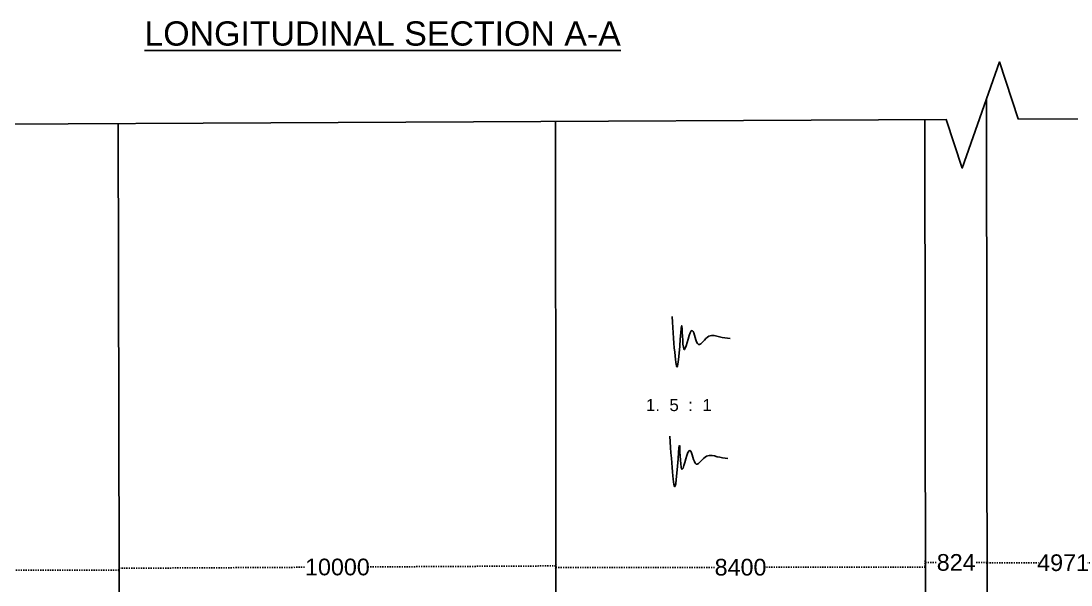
# Model space of a CAD drawing. Header units: inches. Extents: x 19331 to 39017, y 19415 to 38958.
# Drawn here: x 19460 to 19546.5, y 19568.5 to 19615 of the extents above; entities that cross this region are included whole.
import ezdxf

# ---------------------------------------------------------------- set-up
doc = ezdxf.new("R2010")
doc.units = ezdxf.units.IN
doc.header["$MEASUREMENT"] = 0
doc.linetypes.add('DASHDOT', pattern=[1, 0.5, -0.25, 0, -0.25])
for name, color, linetype in [('DIMENSION', 255, 'Continuous'), ('DRAWING', 7, 'Continuous'), ('TEXT', 255, 'Continuous')]:
    doc.layers.add(name, color=color, linetype=linetype)
doc.styles.get("Standard").update_dxf_attribs({"font": 'arial.ttf'})
doc.dimstyles.new('dig', dxfattribs={"dimtxt": 0.3125, "dimasz": 0.18, "dimexe": 0.18, "dimexo": 0.0625, "dimgap": 0.09, "dimtad": 0, "dimtih": 1, "dimtoh": 1, "dimdec": 4, "dimzin": 0, "dimdsep": 46, "dimtxsty": 'Standard', "dimblk": 'ARCHTICK', "dimcen": 0.09, "dimadec": 0, "dimazin": 0, "dimtfac": 1, "dimtdec": 4, "dimtofl": 0, "dimtmove": 0, "dimatfit": 3, "dimldrblk": 'ARCHTICK', "dimfxl": 1, "dimtolj": 1, "dimtzin": 0, "dimarcsym": 0})

# ---------------------------------------------------------------- blocks, each defined once
blk = doc.blocks.new('_ArchTick')
at = {"color": 0, "linetype": 'ByBlock', "const_width": 0.15}
blk.add_lwpolyline([(-0.5, -0.5), (0.5, 0.5)], dxfattribs=at)
blk = doc.blocks.new('*D113')
at = {"layer": 'Defpoints', "color": 0, "linetype": 'DASHDOT', "ltscale": 0.02, "transparency": 16777216}
for p in [(19468.054, 19569.737), (19504.056, 19570.07), (19504.056, 19569.935)]:
    blk.add_point(p, dxfattribs=at)
at = {"layer": 'DIMENSION', "color": 0, "linetype": 'DASHDOT', "lineweight": -2, "ltscale": 0.02, "transparency": 16777216}
for p, q in [((19504.056, 19569.997), (19504.055, 19570.25)), ((19468.054, 19569.8), (19468.053, 19570.053)), ((19468.054, 19569.873), (19483.444, 19569.957)), ((19504.056, 19570.07), (19488.665, 19569.986))]:
    blk.add_line(p, q, dxfattribs=at)
at = {"layer": 'DIMENSION', "color": 0, "linetype": 'DASHDOT', "lineweight": -2, "ltscale": 0.02, "transparency": 16777216, "xscale": 0.18, "yscale": 0.18, "zscale": 0.18}
for p, rotation in [((19504.056, 19570.07), 0.3143807114966058), ((19468.054, 19569.873), 180.3143807114966)]:
    blk.add_blockref('_ArchTick', p, dxfattribs=dict(at, rotation=rotation))
at = {"layer": 'DIMENSION', "color": 0, "linetype": 'DASHDOT', "ltscale": 0.02, "transparency": 16777216, "insert": (19486.055, 19569.971), "char_height": 1.375, "attachment_point": 5}
blk.add_mtext('\\A1;10000', dxfattribs=at)
blk = doc.blocks.new('*D115')
at = {"layer": 'Defpoints', "color": 0, "linetype": 'DASHDOT', "ltscale": 0.02, "transparency": 16777216}
for p in [(19504.056, 19569.935), (19534.522, 19569.973), (19534.522, 19569.973)]:
    blk.add_point(p, dxfattribs=at)
at = {"layer": 'DIMENSION', "color": 0, "linetype": 'DASHDOT', "lineweight": -2, "ltscale": 0.02, "transparency": 16777216}
for p, q in [((19504.056, 19569.997), (19504.056, 19570.115)), ((19534.522, 19570.035), (19534.522, 19570.153)), ((19504.056, 19569.935), (19517.147, 19569.951)), ((19534.522, 19569.973), (19521.431, 19569.957))]:
    blk.add_line(p, q, dxfattribs=at)
at = {"layer": 'DIMENSION', "color": 0, "linetype": 'DASHDOT', "lineweight": -2, "ltscale": 0.02, "transparency": 16777216, "xscale": 0.18, "yscale": 0.18, "zscale": 0.18}
for p, rotation in [((19504.056, 19569.935), 180.0713431451344), ((19534.522, 19569.973), 0.07134314513439766)]:
    blk.add_blockref('_ArchTick', p, dxfattribs=dict(at, rotation=rotation))
at = {"layer": 'DIMENSION', "color": 0, "linetype": 'DASHDOT', "ltscale": 0.02, "transparency": 16777216, "insert": (19519.289, 19569.954), "char_height": 1.375, "attachment_point": 5}
blk.add_mtext('\\A1;8400', dxfattribs=at)
blk = doc.blocks.new('*D116')
at = {"layer": 'Defpoints', "color": 0, "linetype": 'DASHDOT', "ltscale": 0.02, "transparency": 16777216}
for p in [(19534.522, 19570.153), (19539.612, 19570.35), (19539.613, 19570.158)]:
    blk.add_point(p, dxfattribs=at)
at = {"layer": 'DIMENSION', "color": 0, "linetype": 'DASHDOT', "lineweight": -2, "ltscale": 0.02, "transparency": 16777216}
for p, q in [((19534.522, 19570.215), (19534.521, 19570.525)), ((19534.521, 19570.345), (19535.46, 19570.346)), ((19539.612, 19570.35), (19538.674, 19570.349)), ((19539.612, 19570.221), (19539.612, 19570.53))]:
    blk.add_line(p, q, dxfattribs=at)
at = {"layer": 'DIMENSION', "color": 0, "linetype": 'DASHDOT', "lineweight": -2, "ltscale": 0.02, "transparency": 16777216, "xscale": 0.18, "yscale": 0.18, "zscale": 0.18}
for p, rotation in [((19534.521, 19570.345), 180.0616929182726), ((19539.612, 19570.35), 0.06169291827264353)]:
    blk.add_blockref('_ArchTick', p, dxfattribs=dict(at, rotation=rotation))
at = {"layer": 'DIMENSION', "color": 0, "linetype": 'DASHDOT', "ltscale": 0.02, "transparency": 16777216, "insert": (19537.067, 19570.348), "char_height": 1.375, "attachment_point": 5}
blk.add_mtext('\\A1;824', dxfattribs=at)
blk = doc.blocks.new('*D118')
at = {"layer": 'Defpoints', "color": 0, "linetype": 'DASHDOT', "ltscale": 0.02, "transparency": 16777216}
for p in [(19437.544, 19569.713), (19468.054, 19569.713), (19468.054, 19569.713)]:
    blk.add_point(p, dxfattribs=at)
at = {"layer": 'DIMENSION', "color": 0, "linetype": 'DASHDOT', "lineweight": -2, "ltscale": 0.02, "transparency": 16777216}
for p, q in [((19437.544, 19569.776), (19437.544, 19569.893)), ((19437.544, 19569.713), (19450.658, 19569.713)), ((19468.054, 19569.713), (19454.941, 19569.713)), ((19468.054, 19569.776), (19468.054, 19569.893))]:
    blk.add_line(p, q, dxfattribs=at)
at = {"layer": 'DIMENSION', "color": 0, "linetype": 'DASHDOT', "lineweight": -2, "ltscale": 0.02, "transparency": 16777216, "xscale": 0.18, "yscale": 0.18, "zscale": 0.18, "rotation": 180}
blk.add_blockref('_ArchTick', (19437.544, 19569.713), dxfattribs=at)
at = {"layer": 'DIMENSION', "color": 0, "linetype": 'DASHDOT', "lineweight": -2, "ltscale": 0.02, "transparency": 16777216, "xscale": 0.18, "yscale": 0.18, "zscale": 0.18}
blk.add_blockref('_ArchTick', (19468.054, 19569.713), dxfattribs=at)
at = {"layer": 'DIMENSION', "color": 0, "linetype": 'DASHDOT', "ltscale": 0.02, "transparency": 16777216, "insert": (19452.799, 19569.713), "char_height": 1.375, "attachment_point": 5}
blk.add_mtext('\\A1;8400', dxfattribs=at)
blk = doc.blocks.new('*D119')
at = {"layer": 'Defpoints', "color": 0, "linetype": 'DASHDOT', "ltscale": 0.02, "transparency": 16777216}
for p in [(19539.612, 19570.221), (19552.141, 19570.339), (19552.141, 19570.249)]:
    blk.add_point(p, dxfattribs=at)
at = {"layer": 'DIMENSION', "color": 0, "linetype": 'DASHDOT', "lineweight": -2, "ltscale": 0.02, "transparency": 16777216}
for p, q in [((19539.612, 19570.283), (19539.612, 19570.492)), ((19539.612, 19570.312), (19543.839, 19570.321)), ((19552.141, 19570.339), (19547.915, 19570.33)), ((19552.141, 19570.311), (19552.141, 19570.519))]:
    blk.add_line(p, q, dxfattribs=at)
at = {"layer": 'DIMENSION', "color": 0, "linetype": 'DASHDOT', "lineweight": -2, "ltscale": 0.02, "transparency": 16777216, "xscale": 0.18, "yscale": 0.18, "zscale": 0.18}
for p, rotation in [((19539.612, 19570.312), 180.1265058823581), ((19552.141, 19570.339), 0.1265058823581199)]:
    blk.add_blockref('_ArchTick', p, dxfattribs=dict(at, rotation=rotation))
at = {"layer": 'DIMENSION', "color": 0, "linetype": 'DASHDOT', "ltscale": 0.02, "transparency": 16777216, "insert": (19545.877, 19570.325), "char_height": 1.375, "attachment_point": 5}
blk.add_mtext('\\A1;4971', dxfattribs=at)

msp = doc.modelspace()

# ---------------------------------------------------------------- linework, layer by layer
at = {"layer": 'DRAWING'}
for points in [[(19402.57887, 19606.21377), (19536.25284, 19606.86622), (19537.56871, 19602.86358), (19540.63708, 19611.61976), (19542.17425, 19606.9218), (19638.65689, 19606.73465), (19638.7789, 19470.98648), (19525.00255, 19470.71139), (19523.85121, 19474.54353), (19521.39243, 19467.57221), (19520.30419, 19470.68246), (19369.60142, 19470.04588)], [(19539.64463, 19540.33106), (19539.57114, 19608.57791)], [(19466.2957, 19535.98452), (19468.11156, 19545.06113), (19467.96878, 19606.53293)], [(19505.92277, 19536.14238), (19504.07908, 19545.04848), (19504.02296, 19606.70891)], [(19535.89103, 19538.7955), (19534.55247, 19545.4171), (19534.47597, 19606.85754)]]:
    msp.add_lwpolyline(points, dxfattribs=at)
for points in [[(19513.65799, 19590.63199), (19514.13075, 19586.70374), (19514.46167, 19589.80376), (19514.67441, 19587.91061), (19515.31263, 19589.47246), (19515.83265, 19588.33658), (19516.68361, 19588.99917), (19517.5582, 19588.95184), (19518.43279, 19588.80985)], [(19513.46889, 19580.75402), (19513.94165, 19576.82576), (19514.27257, 19579.92578), (19514.48531, 19578.03264), (19515.12353, 19579.59448), (19515.64355, 19578.4586), (19516.49451, 19579.12119), (19517.3691, 19579.07386), (19518.24369, 19578.93187)]]:
    msp.add_spline(points, degree=3, dxfattribs=at)

# ---------------------------------------------------------------- texts
at = {"layer": 'TEXT', "insert": (19470.1442, 19614.96686), "char_height": 2, "width": 40.5083508, "attachment_point": 1}
msp.add_mtext('{\\LLONGITUDINAL SECTION A-A}', dxfattribs=at)
at = {"layer": 'TEXT', "ltscale": 0.9, "insert": (19511.48564, 19583.83324), "char_height": 1, "width": 19.2344705, "attachment_point": 1}
msp.add_mtext('1.  5  :  1', dxfattribs=at)

# ---------------------------------------------------------------- dimensions: what is measured, and where the dimension line sits
at = {"layer": 'DIMENSION', "linetype": 'DASHDOT', "ltscale": 0.02}
for p1, p2, distance, text, picture, middle in [((19534.52167, 19570.15291), (19539.61251, 19570.1584), 0.19187, '824', '*D116', (19537.06689, 19570.34753)), ((19539.61244, 19570.2209), (19552.14114, 19570.24856), 0.09069, '4971', '*D119', (19545.87659, 19570.32542)), ((19437.54421, 19569.71334), (19468.05424, 19569.71334), 0, '8400', '*D118', (19452.79923, 19569.71334)), ((19468.05424, 19569.73744), (19504.05643, 19569.93498), 0.13507, '10000', '*D113', (19486.05459, 19569.97128)), ((19504.05643, 19569.93498), (19534.5219, 19569.97292), 0, '8400', '*D115', (19519.28916, 19569.95395))]:
    dim = msp.add_aligned_dim(p1=p1, p2=p2, distance=distance, text=text, dimstyle='dig', override={"dimtxt": 1.375}, dxfattribs=at)
    dim.commit()
    dim.dimension.update_dxf_attribs({"geometry": picture, "text_midpoint": middle})

doc.saveas('drawing.dxf')
